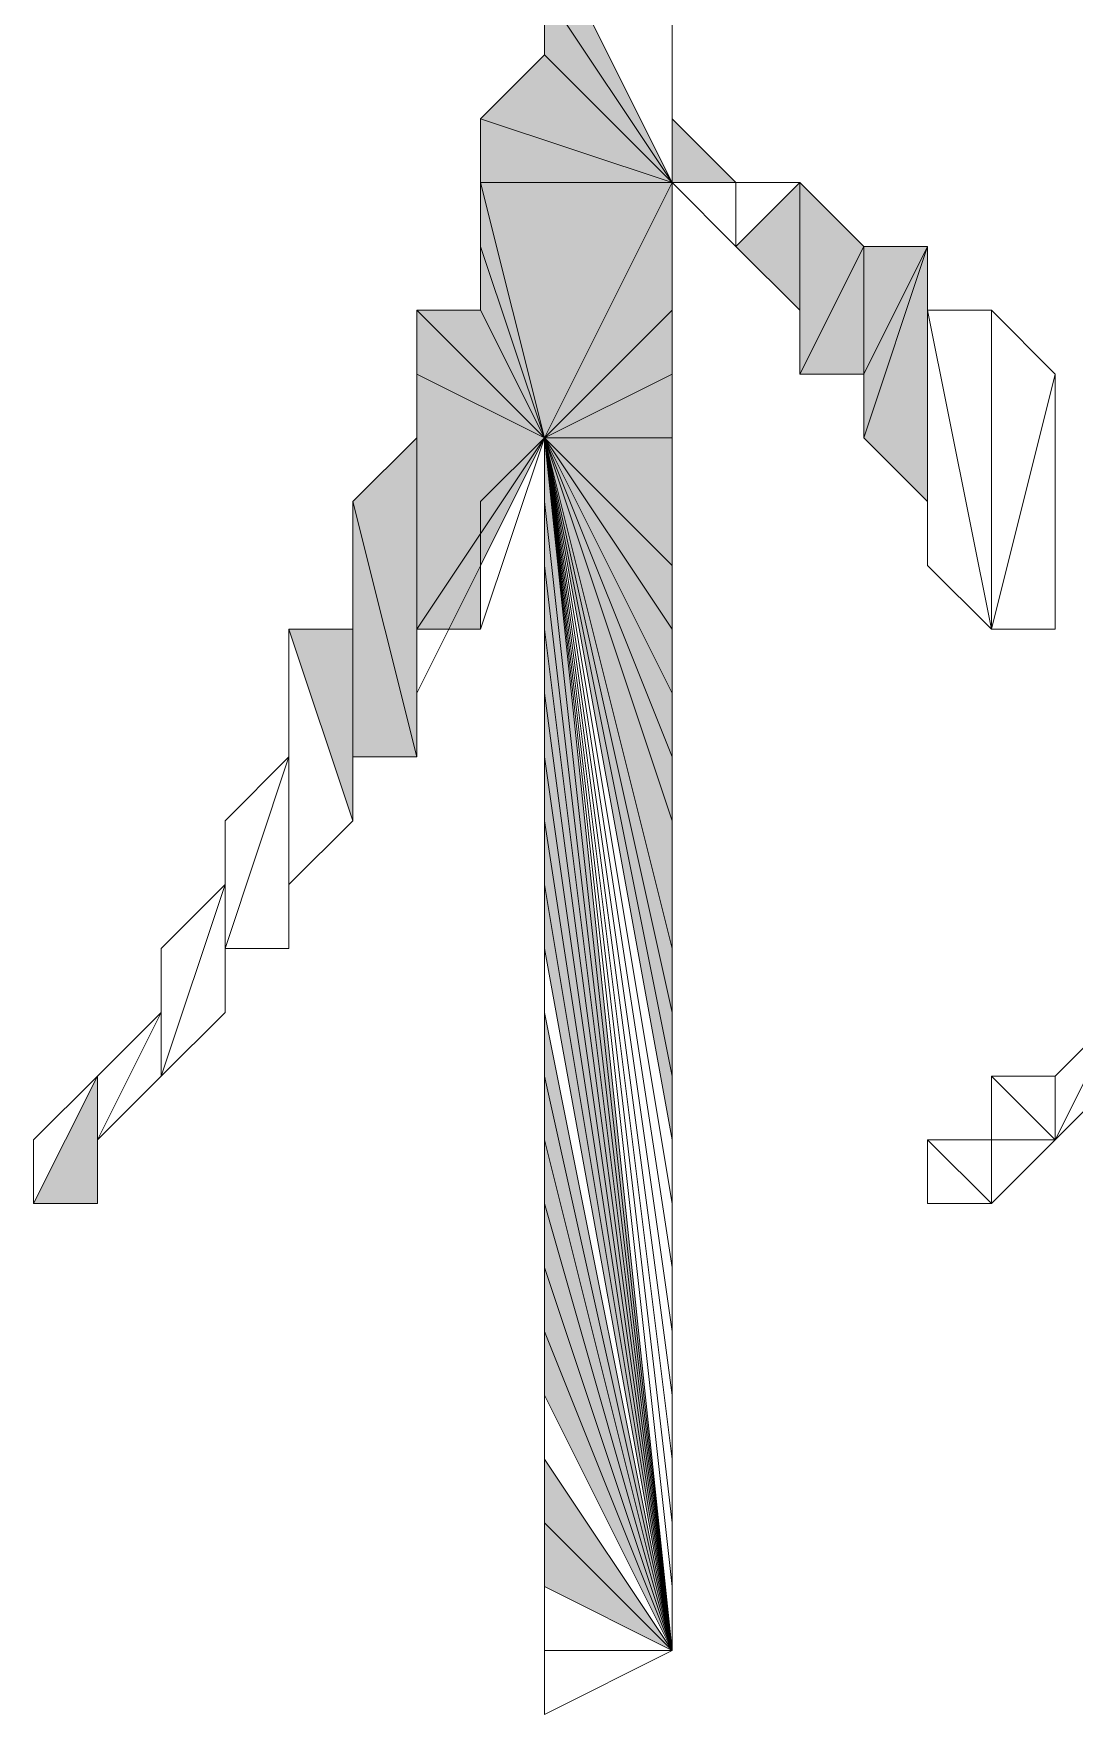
# Model space of a CAD drawing. Header units: inches. Extents: x -244 to 17, y 0 to 370.
# Drawn here: x 2.36 to 3.395, y 11.377 to 13.049 of the extents above; entities that cross this region are included whole.
import ezdxf

# ---------------------------------------------------------------- set-up
doc = ezdxf.new("R2010")
doc.units = ezdxf.units.IN
doc.header["$MEASUREMENT"] = 0
doc.layers.add('图层 1', color=7, linetype='Continuous')

# ---------------------------------------------------------------- blocks, each defined once
blk = doc.blocks.new('block 2')
at = {"layer": '图层 1', "true_color": 0xffffff}
h = blk.add_hatch(color=7, dxfattribs=at)
h.dxf.hatch_style = 2
h.paths.add_polyline_path([(32.0041, 18.288), (32.0041, 18.2246), (32.131, 18.2246)])
h = blk.add_hatch(color=7, dxfattribs=at)
h.dxf.hatch_style = 2
h.paths.add_polyline_path([(32.4485, 17.9707), (32.7026, 17.9707), (32.4485, 17.9069)])
h.paths.add_polyline_path([(32.5755, 18.0341), (32.5755, 17.9707), (32.385, 17.9707)])
h = blk.add_hatch(color=7, dxfattribs=at)
h.dxf.hatch_style = 2
h.paths.add_polyline_path([(32.4485, 17.9069), (32.766, 17.9069), (32.7026, 17.9707)])
h.paths.add_polyline_path([(32.766, 17.7801), (32.5121, 17.9069), (32.8295, 17.9069)])
h.paths.add_polyline_path([(32.5755, 17.9069), (32.766, 17.7801), (32.5121, 17.9069)])
h = blk.add_hatch(color=7, dxfattribs=at)
h.dxf.hatch_style = 2
h.paths.add_polyline_path([(32.766, 17.7801), (32.5755, 17.8435), (32.5755, 17.9069)])
h.paths.add_polyline_path([(32.639, 17.8435), (32.766, 17.7801), (32.5755, 17.8435)])
h = blk.add_hatch(color=7, dxfattribs=at)
h.dxf.hatch_style = 2
h.paths.add_polyline_path([(32.766, 17.7801), (32.8931, 17.8435), (32.8931, 17.9069)])
h.paths.add_polyline_path([(32.9565, 17.8435), (32.766, 17.7801), (32.8931, 17.8435)])
h = blk.add_hatch(color=7, dxfattribs=at)
h.dxf.hatch_style = 2
h.paths.add_polyline_path([(32.8295, 17.9069), (32.8931, 17.9069), (32.766, 17.7801)])
h = blk.add_hatch(color=7, dxfattribs=at)
h.dxf.hatch_style = 2
h.paths.add_polyline_path([(33.0201, 17.8435), (32.766, 17.7801), (33.0201, 17.653)])
h.paths.add_polyline_path([(32.9565, 17.8435), (33.0201, 17.8435), (32.766, 17.7801)])
h = blk.add_hatch(color=7, dxfattribs=at)
h.dxf.hatch_style = 2
h.paths.add_polyline_path([(33.0201, 17.653), (33.0834, 17.8435), (33.0201, 17.8435)])
h.paths.add_polyline_path([(33.147, 17.7801), (33.0201, 17.653), (33.0834, 17.8435)])
h = blk.add_hatch(color=7, dxfattribs=at)
h.dxf.hatch_style = 2
h.paths.add_polyline_path([(31.5595, 17.653), (32.7026, 17.7801), (32.639, 17.7801)])
h.paths.add_polyline_path([(32.766, 17.7801), (31.5595, 17.653), (32.7026, 17.7801)])
h = blk.add_hatch(color=7, dxfattribs=at)
h.dxf.hatch_style = 2
h.paths.add_polyline_path([(31.5595, 17.653), (32.5755, 17.7801), (32.5121, 17.7801)])
h.paths.add_polyline_path([(32.639, 17.7801), (31.5595, 17.653), (32.5755, 17.7801)])
h = blk.add_hatch(color=7, dxfattribs=at)
h.dxf.hatch_style = 2
h.paths.add_polyline_path([(31.5595, 17.653), (32.4485, 17.7801), (32.385, 17.7801)])
h.paths.add_polyline_path([(32.5121, 17.7801), (31.5595, 17.653), (32.4485, 17.7801)])
h = blk.add_hatch(color=7, dxfattribs=at)
h.dxf.hatch_style = 2
h.paths.add_polyline_path([(31.5595, 17.653), (32.3216, 17.7801), (32.258, 17.7801)])
h.paths.add_polyline_path([(32.385, 17.7801), (31.5595, 17.653), (32.3216, 17.7801)])
h = blk.add_hatch(color=7, dxfattribs=at)
h.dxf.hatch_style = 2
h.paths.add_polyline_path([(31.5595, 17.653), (32.131, 17.7801), (32.0675, 17.7801)])
h.paths.add_polyline_path([(32.1944, 17.7801), (31.5595, 17.653), (32.131, 17.7801)])
h = blk.add_hatch(color=7, dxfattribs=at)
h.dxf.hatch_style = 2
h.paths.add_polyline_path([(31.5595, 17.653), (32.0041, 17.7801), (31.9405, 17.7801)])
h.paths.add_polyline_path([(32.0675, 17.7801), (31.5595, 17.653), (32.0041, 17.7801)])
h = blk.add_hatch(color=7, dxfattribs=at)
h.dxf.hatch_style = 2
h.paths.add_polyline_path([(31.5595, 17.653), (31.877, 17.7801), (31.8136, 17.7801)])
h.paths.add_polyline_path([(31.9405, 17.7801), (31.5595, 17.653), (31.877, 17.7801)])
h = blk.add_hatch(color=7, dxfattribs=at)
h.dxf.hatch_style = 2
h.paths.add_polyline_path([(31.5595, 17.653), (31.6865, 17.7801), (31.6231, 17.7801)])
h.paths.add_polyline_path([(31.75, 17.7801), (31.5595, 17.653), (31.6865, 17.7801)])
h = blk.add_hatch(color=7, dxfattribs=at)
h.dxf.hatch_style = 2
h.paths.add_polyline_path([(32.766, 17.7801), (32.131, 17.653), (32.0675, 17.653)])
h.paths.add_polyline_path([(32.1944, 17.653), (32.766, 17.7801), (32.131, 17.653)])
h.paths.add_polyline_path([(32.258, 17.653), (32.1944, 17.653), (32.766, 17.7801)])
h = blk.add_hatch(color=7, dxfattribs=at)
h.dxf.hatch_style = 2
h.paths.add_polyline_path([(32.766, 17.7801), (32.385, 17.653), (32.258, 17.653)])
h.paths.add_polyline_path([(32.4485, 17.653), (32.766, 17.7801), (32.385, 17.653)])
h.paths.add_polyline_path([(32.5121, 17.653), (32.4485, 17.653), (32.766, 17.7801)])
h = blk.add_hatch(color=7, dxfattribs=at)
h.dxf.hatch_style = 2
h.paths.add_polyline_path([(32.766, 17.7801), (32.5755, 17.653), (32.5121, 17.653)])
h.paths.add_polyline_path([(32.639, 17.653), (32.766, 17.7801), (32.5755, 17.653)])
h.paths.add_polyline_path([(32.766, 17.653), (32.639, 17.653), (32.766, 17.7801)])
h = blk.add_hatch(color=7, dxfattribs=at)
h.dxf.hatch_style = 2
h.paths.add_polyline_path([(32.766, 17.7801), (32.8295, 17.653), (32.766, 17.653)])
h.paths.add_polyline_path([(32.8931, 17.653), (32.766, 17.7801), (32.8295, 17.653)])
h.paths.add_polyline_path([(33.0201, 17.653), (32.8931, 17.653), (32.766, 17.7801)])
h = blk.add_hatch(color=7, dxfattribs=at)
h.dxf.hatch_style = 2
h.paths.add_polyline_path([(33.0201, 17.653), (33.2106, 17.7801), (33.147, 17.7801)])
h.paths.add_polyline_path([(33.274, 17.7801), (33.0201, 17.653), (33.2106, 17.7801)])
h = blk.add_hatch(color=7, dxfattribs=at)
h.dxf.hatch_style = 2
h.paths.add_polyline_path([(33.0834, 17.653), (33.0201, 17.653), (33.0201, 17.5896)])
h = blk.add_hatch(color=7, dxfattribs=at)
h.dxf.hatch_style = 2
h.paths.add_polyline_path([(32.9565, 17.4625), (32.8295, 17.4625), (32.9565, 17.3991)])
h.paths.add_polyline_path([(32.8295, 17.5259), (32.9565, 17.4625), (32.8295, 17.4625)])
h.paths.add_polyline_path([(33.0201, 17.5259), (32.8295, 17.5259), (32.9565, 17.4625)])
h.paths.add_polyline_path([(32.9565, 17.5896), (32.8931, 17.5259), (33.0201, 17.5259)])
h = blk.add_hatch(color=7, dxfattribs=at)
h.dxf.hatch_style = 2
h.paths.add_polyline_path([(32.9565, 17.3991), (32.766, 17.4625), (32.8295, 17.4625)])
h.paths.add_polyline_path([(32.7026, 17.3991), (32.9565, 17.3991), (32.766, 17.4625)])
at = {"layer": '图层 1', "lineweight": 0}
for points in [[(32.0041, 18.288), (32.0041, 18.2246), (32.131, 18.2246), (32.0041, 18.288)], [(32.0675, 18.288), (32.0041, 18.288), (32.131, 18.2246), (32.0675, 18.288)], [(32.0041, 18.2246), (32.131, 18.2246), (32.0675, 18.2246), (32.0041, 18.2246)], [(32.0675, 18.2246), (32.1944, 18.1612), (32.131, 18.1612), (32.0675, 18.2246)], [(32.131, 18.2246), (32.0675, 18.2246), (32.1944, 18.1612), (32.131, 18.2246)], [(32.131, 18.1612), (32.3216, 18.0974), (32.1944, 18.0974), (32.131, 18.1612)], [(32.258, 18.1612), (32.131, 18.1612), (32.3216, 18.0974), (32.258, 18.1612)], [(32.1944, 18.1612), (32.258, 18.1612), (32.131, 18.1612), (32.1944, 18.1612)], [(32.1944, 18.0974), (32.385, 18.0974), (32.258, 18.0974), (32.1944, 18.0974)], [(32.3216, 18.0974), (32.1944, 18.0974), (32.385, 18.0974), (32.3216, 18.0974)], [(32.258, 18.0974), (32.4485, 18.0341), (32.258, 18.0341), (32.258, 18.0974)], [(32.385, 18.0974), (32.258, 18.0974), (32.4485, 18.0341), (32.385, 18.0974)], [(32.258, 18.0341), (32.5121, 18.0341), (32.3216, 18.0341), (32.258, 18.0341)], [(32.4485, 18.0341), (32.258, 18.0341), (32.5121, 18.0341), (32.4485, 18.0341)], [(32.3216, 18.0341), (32.5755, 18.0341), (32.385, 17.9707), (32.3216, 18.0341)], [(32.5121, 18.0341), (32.3216, 18.0341), (32.5755, 18.0341), (32.5121, 18.0341)], [(32.5755, 18.0341), (32.5755, 17.9707), (32.385, 17.9707), (32.5755, 18.0341)], [(32.385, 17.9707), (32.639, 17.9707), (32.4485, 17.9707), (32.385, 17.9707)], [(32.5755, 17.9707), (32.385, 17.9707), (32.639, 17.9707), (32.5755, 17.9707)], [(32.4485, 17.9069), (32.766, 17.9069), (32.7026, 17.9707), (32.4485, 17.9069)], [(32.4485, 17.9707), (32.7026, 17.9707), (32.4485, 17.9069), (32.4485, 17.9707)], [(32.639, 17.9707), (32.4485, 17.9707), (32.7026, 17.9707), (32.639, 17.9707)], [(32.8295, 17.9069), (32.4485, 17.9069), (32.766, 17.9069), (32.8295, 17.9069)], [(32.5121, 17.9069), (32.8295, 17.9069), (32.4485, 17.9069), (32.5121, 17.9069)], [(32.766, 17.7801), (32.5121, 17.9069), (32.8295, 17.9069), (32.766, 17.7801)], [(32.5755, 17.9069), (32.766, 17.7801), (32.5121, 17.9069), (32.5755, 17.9069)], [(32.766, 17.7801), (32.5755, 17.8435), (32.5755, 17.9069), (32.766, 17.7801)], [(32.766, 17.7801), (32.8931, 17.8435), (32.8931, 17.9069), (32.766, 17.7801)], [(32.8295, 17.9069), (32.8931, 17.9069), (32.766, 17.7801), (32.8295, 17.9069)], [(32.639, 17.8435), (32.766, 17.7801), (32.5755, 17.8435), (32.639, 17.8435)], [(32.766, 17.7801), (32.7026, 17.8435), (32.639, 17.8435), (32.766, 17.7801)], [(33.0201, 17.8435), (32.766, 17.7801), (33.0201, 17.653), (33.0201, 17.8435)], [(32.9565, 17.8435), (33.0201, 17.8435), (32.766, 17.7801), (32.9565, 17.8435)], [(32.9565, 17.8435), (32.766, 17.7801), (32.8931, 17.8435), (32.9565, 17.8435)], [(33.0201, 17.653), (33.0834, 17.8435), (33.0201, 17.8435), (33.0201, 17.653)], [(33.147, 17.7801), (33.0201, 17.653), (33.0834, 17.8435), (33.147, 17.7801)], [(31.5595, 17.7801), (31.5595, 17.653), (31.4959, 17.7801), (31.5595, 17.7801)], [(31.6231, 17.653), (31.5595, 17.653), (32.766, 17.7801), (31.6231, 17.653)], [(31.5595, 17.653), (32.7026, 17.7801), (32.639, 17.7801), (31.5595, 17.653)], [(32.766, 17.7801), (31.5595, 17.653), (32.7026, 17.7801), (32.766, 17.7801)], [(31.5595, 17.653), (32.5755, 17.7801), (32.5121, 17.7801), (31.5595, 17.653)], [(32.639, 17.7801), (31.5595, 17.653), (32.5755, 17.7801), (32.639, 17.7801)], [(31.5595, 17.653), (32.4485, 17.7801), (32.385, 17.7801), (31.5595, 17.653)], [(32.5121, 17.7801), (31.5595, 17.653), (32.4485, 17.7801), (32.5121, 17.7801)], [(31.5595, 17.653), (32.3216, 17.7801), (32.258, 17.7801), (31.5595, 17.653)], [(32.385, 17.7801), (31.5595, 17.653), (32.3216, 17.7801), (32.385, 17.7801)], [(32.1944, 17.7801), (32.258, 17.7801), (31.5595, 17.653), (32.1944, 17.7801)], [(31.5595, 17.653), (32.131, 17.7801), (32.0675, 17.7801), (31.5595, 17.653)], [(32.1944, 17.7801), (31.5595, 17.653), (32.131, 17.7801), (32.1944, 17.7801)], [(31.5595, 17.653), (32.0041, 17.7801), (31.9405, 17.7801), (31.5595, 17.653)], [(32.0675, 17.7801), (31.5595, 17.653), (32.0041, 17.7801), (32.0675, 17.7801)], [(31.5595, 17.653), (31.877, 17.7801), (31.8136, 17.7801), (31.5595, 17.653)], [(31.9405, 17.7801), (31.5595, 17.653), (31.877, 17.7801), (31.9405, 17.7801)], [(31.75, 17.7801), (31.8136, 17.7801), (31.5595, 17.653), (31.75, 17.7801)], [(31.5595, 17.653), (31.6865, 17.7801), (31.6231, 17.7801), (31.5595, 17.653)], [(31.75, 17.7801), (31.5595, 17.653), (31.6865, 17.7801), (31.75, 17.7801)], [(31.5595, 17.7801), (31.6231, 17.7801), (31.5595, 17.653), (31.5595, 17.7801)], [(31.6865, 17.653), (31.6231, 17.653), (32.766, 17.7801), (31.6865, 17.653)], [(31.75, 17.653), (32.766, 17.7801), (31.6865, 17.653), (31.75, 17.653)], [(31.8136, 17.653), (31.75, 17.653), (32.766, 17.7801), (31.8136, 17.653)], [(31.877, 17.653), (32.766, 17.7801), (31.8136, 17.653), (31.877, 17.653)], [(31.9405, 17.653), (31.877, 17.653), (32.766, 17.7801), (31.9405, 17.653)], [(32.766, 17.7801), (32.0041, 17.653), (31.9405, 17.653), (32.766, 17.7801)], [(32.0675, 17.653), (32.766, 17.7801), (32.0041, 17.653), (32.0675, 17.653)], [(32.766, 17.7801), (32.131, 17.653), (32.0675, 17.653), (32.766, 17.7801)], [(32.1944, 17.653), (32.766, 17.7801), (32.131, 17.653), (32.1944, 17.653)], [(32.258, 17.653), (32.1944, 17.653), (32.766, 17.7801), (32.258, 17.653)], [(32.766, 17.7801), (32.385, 17.653), (32.258, 17.653), (32.766, 17.7801)], [(32.4485, 17.653), (32.766, 17.7801), (32.385, 17.653), (32.4485, 17.653)], [(32.5121, 17.653), (32.4485, 17.653), (32.766, 17.7801), (32.5121, 17.653)], [(32.766, 17.7801), (32.5755, 17.653), (32.5121, 17.653), (32.766, 17.7801)], [(32.639, 17.653), (32.766, 17.7801), (32.5755, 17.653), (32.639, 17.653)], [(32.766, 17.653), (32.639, 17.653), (32.766, 17.7801), (32.766, 17.653)], [(32.766, 17.7801), (32.8295, 17.653), (32.766, 17.653), (32.766, 17.7801)], [(32.8931, 17.653), (32.766, 17.7801), (32.8295, 17.653), (32.8931, 17.653)], [(33.0201, 17.653), (32.8931, 17.653), (32.766, 17.7801), (33.0201, 17.653)], [(33.274, 17.7801), (33.0201, 17.653), (33.274, 17.653), (33.274, 17.7801)], [(33.0201, 17.653), (33.2106, 17.7801), (33.147, 17.7801), (33.0201, 17.653)], [(33.274, 17.7801), (33.0201, 17.653), (33.2106, 17.7801), (33.274, 17.7801)], [(33.0201, 17.653), (32.9565, 17.5896), (33.0201, 17.5896), (33.0201, 17.653)], [(33.0834, 17.653), (33.0201, 17.653), (33.0201, 17.5896), (33.0834, 17.653)], [(33.274, 17.653), (33.0834, 17.653), (33.0201, 17.653), (33.274, 17.653)], [(32.9565, 17.5896), (32.8931, 17.5259), (33.0201, 17.5259), (32.9565, 17.5896)], [(33.0201, 17.5896), (32.9565, 17.5896), (33.0201, 17.5259), (33.0201, 17.5896)], [(32.8295, 17.5259), (32.9565, 17.4625), (32.8295, 17.4625), (32.8295, 17.5259)], [(33.0201, 17.5259), (32.8295, 17.5259), (32.9565, 17.4625), (33.0201, 17.5259)], [(32.8931, 17.5259), (33.0201, 17.5259), (32.8295, 17.5259), (32.8931, 17.5259)], [(32.7026, 17.3991), (32.9565, 17.3991), (32.766, 17.4625), (32.7026, 17.3991)], [(32.9565, 17.3991), (32.766, 17.4625), (32.8295, 17.4625), (32.9565, 17.3991)], [(32.9565, 17.4625), (32.8295, 17.4625), (32.9565, 17.3991), (32.9565, 17.4625)], [(32.0675, 17.3991), (32.0041, 17.3354), (32.0675, 17.3354), (32.0675, 17.3991)], [(32.0041, 17.3991), (32.0675, 17.3991), (32.0041, 17.3354), (32.0041, 17.3991)], [(32.8931, 17.3991), (32.5755, 17.3354), (32.8931, 17.3354), (32.8931, 17.3991)], [(32.639, 17.3991), (32.8931, 17.3991), (32.5755, 17.3354), (32.639, 17.3991)], [(32.639, 17.3991), (32.8931, 17.3991), (32.7026, 17.3991), (32.639, 17.3991)], [(32.8931, 17.3991), (32.7026, 17.3991), (32.9565, 17.3991), (32.8931, 17.3991)], [(32.0041, 17.3354), (32.0675, 17.3354), (32.0675, 17.272), (32.0041, 17.3354)], [(32.131, 17.3354), (32.0675, 17.272), (32.131, 17.272), (32.131, 17.3354)], [(32.0675, 17.3354), (32.131, 17.3354), (32.0675, 17.272), (32.0675, 17.3354)], [(32.5755, 17.3354), (32.8295, 17.272), (32.5755, 17.272), (32.5755, 17.3354)], [(32.8931, 17.3354), (32.5755, 17.3354), (32.8295, 17.272), (32.8931, 17.3354)], [(32.0675, 17.272), (32.1944, 17.2086), (32.131, 17.2086), (32.0675, 17.272)], [(32.131, 17.272), (32.0675, 17.272), (32.1944, 17.2086), (32.131, 17.272)], [(32.5755, 17.272), (32.8295, 17.272), (32.639, 17.272), (32.5755, 17.272)], [(32.766, 17.272), (32.639, 17.272), (32.7026, 17.272), (32.766, 17.272)], [(32.8295, 17.272), (32.639, 17.272), (32.766, 17.272), (32.8295, 17.272)]]:
    blk.add_lwpolyline(points, dxfattribs=at)
at = {"layer": '图层 1', "color": 7, "lineweight": 20, "true_color": 0xffffff}
for points in [[(32.0041, 18.288), (32.0041, 18.2246), (32.131, 18.2246), (32.0041, 18.288)], [(32.0675, 18.288), (32.0041, 18.288), (32.131, 18.2246), (32.0675, 18.288)], [(32.0041, 18.2246), (32.131, 18.2246), (32.0675, 18.2246), (32.0041, 18.2246)], [(32.0675, 18.2246), (32.1944, 18.1612), (32.131, 18.1612), (32.0675, 18.2246)], [(32.131, 18.2246), (32.0675, 18.2246), (32.1944, 18.1612), (32.131, 18.2246)], [(32.131, 18.1612), (32.3216, 18.0974), (32.1944, 18.0974), (32.131, 18.1612)], [(32.258, 18.1612), (32.131, 18.1612), (32.3216, 18.0974), (32.258, 18.1612)], [(32.1944, 18.1612), (32.258, 18.1612), (32.131, 18.1612), (32.1944, 18.1612)], [(32.1944, 18.0974), (32.385, 18.0974), (32.258, 18.0974), (32.1944, 18.0974)], [(32.3216, 18.0974), (32.1944, 18.0974), (32.385, 18.0974), (32.3216, 18.0974)], [(32.258, 18.0974), (32.4485, 18.0341), (32.258, 18.0341), (32.258, 18.0974)], [(32.385, 18.0974), (32.258, 18.0974), (32.4485, 18.0341), (32.385, 18.0974)], [(32.258, 18.0341), (32.5121, 18.0341), (32.3216, 18.0341), (32.258, 18.0341)], [(32.4485, 18.0341), (32.258, 18.0341), (32.5121, 18.0341), (32.4485, 18.0341)], [(32.3216, 18.0341), (32.5755, 18.0341), (32.385, 17.9707), (32.3216, 18.0341)], [(32.5121, 18.0341), (32.3216, 18.0341), (32.5755, 18.0341), (32.5121, 18.0341)], [(32.5755, 18.0341), (32.5755, 17.9707), (32.385, 17.9707), (32.5755, 18.0341)], [(32.385, 17.9707), (32.639, 17.9707), (32.4485, 17.9707), (32.385, 17.9707)], [(32.5755, 17.9707), (32.385, 17.9707), (32.639, 17.9707), (32.5755, 17.9707)], [(32.4485, 17.9069), (32.766, 17.9069), (32.7026, 17.9707), (32.4485, 17.9069)], [(32.4485, 17.9707), (32.7026, 17.9707), (32.4485, 17.9069), (32.4485, 17.9707)], [(32.639, 17.9707), (32.4485, 17.9707), (32.7026, 17.9707), (32.639, 17.9707)], [(32.8295, 17.9069), (32.4485, 17.9069), (32.766, 17.9069), (32.8295, 17.9069)], [(32.5121, 17.9069), (32.8295, 17.9069), (32.4485, 17.9069), (32.5121, 17.9069)], [(32.766, 17.7801), (32.5121, 17.9069), (32.8295, 17.9069), (32.766, 17.7801)], [(32.5755, 17.9069), (32.766, 17.7801), (32.5121, 17.9069), (32.5755, 17.9069)], [(32.766, 17.7801), (32.5755, 17.8435), (32.5755, 17.9069), (32.766, 17.7801)], [(32.766, 17.7801), (32.8931, 17.8435), (32.8931, 17.9069), (32.766, 17.7801)], [(32.8295, 17.9069), (32.8931, 17.9069), (32.766, 17.7801), (32.8295, 17.9069)], [(32.639, 17.8435), (32.766, 17.7801), (32.5755, 17.8435), (32.639, 17.8435)], [(32.766, 17.7801), (32.7026, 17.8435), (32.639, 17.8435), (32.766, 17.7801)], [(33.0201, 17.8435), (32.766, 17.7801), (33.0201, 17.653), (33.0201, 17.8435)], [(32.9565, 17.8435), (33.0201, 17.8435), (32.766, 17.7801), (32.9565, 17.8435)], [(32.9565, 17.8435), (32.766, 17.7801), (32.8931, 17.8435), (32.9565, 17.8435)], [(33.0201, 17.653), (33.0834, 17.8435), (33.0201, 17.8435), (33.0201, 17.653)], [(33.147, 17.7801), (33.0201, 17.653), (33.0834, 17.8435), (33.147, 17.7801)], [(31.5595, 17.7801), (31.5595, 17.653), (31.4959, 17.7801), (31.5595, 17.7801)], [(31.6231, 17.653), (31.5595, 17.653), (32.766, 17.7801), (31.6231, 17.653)], [(31.5595, 17.653), (32.7026, 17.7801), (32.639, 17.7801), (31.5595, 17.653)], [(32.766, 17.7801), (31.5595, 17.653), (32.7026, 17.7801), (32.766, 17.7801)], [(31.5595, 17.653), (32.5755, 17.7801), (32.5121, 17.7801), (31.5595, 17.653)], [(32.639, 17.7801), (31.5595, 17.653), (32.5755, 17.7801), (32.639, 17.7801)], [(31.5595, 17.653), (32.4485, 17.7801), (32.385, 17.7801), (31.5595, 17.653)], [(32.5121, 17.7801), (31.5595, 17.653), (32.4485, 17.7801), (32.5121, 17.7801)], [(31.5595, 17.653), (32.3216, 17.7801), (32.258, 17.7801), (31.5595, 17.653)], [(32.385, 17.7801), (31.5595, 17.653), (32.3216, 17.7801), (32.385, 17.7801)], [(32.1944, 17.7801), (32.258, 17.7801), (31.5595, 17.653), (32.1944, 17.7801)], [(31.5595, 17.653), (32.131, 17.7801), (32.0675, 17.7801), (31.5595, 17.653)], [(32.1944, 17.7801), (31.5595, 17.653), (32.131, 17.7801), (32.1944, 17.7801)], [(31.5595, 17.653), (32.0041, 17.7801), (31.9405, 17.7801), (31.5595, 17.653)], [(32.0675, 17.7801), (31.5595, 17.653), (32.0041, 17.7801), (32.0675, 17.7801)], [(31.5595, 17.653), (31.877, 17.7801), (31.8136, 17.7801), (31.5595, 17.653)], [(31.9405, 17.7801), (31.5595, 17.653), (31.877, 17.7801), (31.9405, 17.7801)], [(31.75, 17.7801), (31.8136, 17.7801), (31.5595, 17.653), (31.75, 17.7801)], [(31.5595, 17.653), (31.6865, 17.7801), (31.6231, 17.7801), (31.5595, 17.653)], [(31.75, 17.7801), (31.5595, 17.653), (31.6865, 17.7801), (31.75, 17.7801)], [(31.5595, 17.7801), (31.6231, 17.7801), (31.5595, 17.653), (31.5595, 17.7801)], [(31.6865, 17.653), (31.6231, 17.653), (32.766, 17.7801), (31.6865, 17.653)], [(31.75, 17.653), (32.766, 17.7801), (31.6865, 17.653), (31.75, 17.653)], [(31.8136, 17.653), (31.75, 17.653), (32.766, 17.7801), (31.8136, 17.653)], [(31.877, 17.653), (32.766, 17.7801), (31.8136, 17.653), (31.877, 17.653)], [(31.9405, 17.653), (31.877, 17.653), (32.766, 17.7801), (31.9405, 17.653)], [(32.766, 17.7801), (32.0041, 17.653), (31.9405, 17.653), (32.766, 17.7801)], [(32.0675, 17.653), (32.766, 17.7801), (32.0041, 17.653), (32.0675, 17.653)], [(32.766, 17.7801), (32.131, 17.653), (32.0675, 17.653), (32.766, 17.7801)], [(32.1944, 17.653), (32.766, 17.7801), (32.131, 17.653), (32.1944, 17.653)], [(32.258, 17.653), (32.1944, 17.653), (32.766, 17.7801), (32.258, 17.653)], [(32.766, 17.7801), (32.385, 17.653), (32.258, 17.653), (32.766, 17.7801)], [(32.4485, 17.653), (32.766, 17.7801), (32.385, 17.653), (32.4485, 17.653)], [(32.5121, 17.653), (32.4485, 17.653), (32.766, 17.7801), (32.5121, 17.653)], [(32.766, 17.7801), (32.5755, 17.653), (32.5121, 17.653), (32.766, 17.7801)], [(32.639, 17.653), (32.766, 17.7801), (32.5755, 17.653), (32.639, 17.653)], [(32.766, 17.653), (32.639, 17.653), (32.766, 17.7801), (32.766, 17.653)], [(32.766, 17.7801), (32.8295, 17.653), (32.766, 17.653), (32.766, 17.7801)], [(32.8931, 17.653), (32.766, 17.7801), (32.8295, 17.653), (32.8931, 17.653)], [(33.0201, 17.653), (32.8931, 17.653), (32.766, 17.7801), (33.0201, 17.653)], [(33.274, 17.7801), (33.0201, 17.653), (33.274, 17.653), (33.274, 17.7801)], [(33.0201, 17.653), (33.2106, 17.7801), (33.147, 17.7801), (33.0201, 17.653)], [(33.274, 17.7801), (33.0201, 17.653), (33.2106, 17.7801), (33.274, 17.7801)], [(33.0201, 17.653), (32.9565, 17.5896), (33.0201, 17.5896), (33.0201, 17.653)], [(33.0834, 17.653), (33.0201, 17.653), (33.0201, 17.5896), (33.0834, 17.653)], [(33.274, 17.653), (33.0834, 17.653), (33.0201, 17.653), (33.274, 17.653)], [(32.9565, 17.5896), (32.8931, 17.5259), (33.0201, 17.5259), (32.9565, 17.5896)], [(33.0201, 17.5896), (32.9565, 17.5896), (33.0201, 17.5259), (33.0201, 17.5896)], [(32.8295, 17.5259), (32.9565, 17.4625), (32.8295, 17.4625), (32.8295, 17.5259)], [(33.0201, 17.5259), (32.8295, 17.5259), (32.9565, 17.4625), (33.0201, 17.5259)], [(32.8931, 17.5259), (33.0201, 17.5259), (32.8295, 17.5259), (32.8931, 17.5259)], [(32.7026, 17.3991), (32.9565, 17.3991), (32.766, 17.4625), (32.7026, 17.3991)], [(32.9565, 17.3991), (32.766, 17.4625), (32.8295, 17.4625), (32.9565, 17.3991)], [(32.9565, 17.4625), (32.8295, 17.4625), (32.9565, 17.3991), (32.9565, 17.4625)], [(32.0675, 17.3991), (32.0041, 17.3354), (32.0675, 17.3354), (32.0675, 17.3991)], [(32.0041, 17.3991), (32.0675, 17.3991), (32.0041, 17.3354), (32.0041, 17.3991)], [(32.8931, 17.3991), (32.5755, 17.3354), (32.8931, 17.3354), (32.8931, 17.3991)], [(32.639, 17.3991), (32.8931, 17.3991), (32.5755, 17.3354), (32.639, 17.3991)], [(32.639, 17.3991), (32.8931, 17.3991), (32.7026, 17.3991), (32.639, 17.3991)], [(32.8931, 17.3991), (32.7026, 17.3991), (32.9565, 17.3991), (32.8931, 17.3991)], [(32.0041, 17.3354), (32.0675, 17.3354), (32.0675, 17.272), (32.0041, 17.3354)], [(32.131, 17.3354), (32.0675, 17.272), (32.131, 17.272), (32.131, 17.3354)], [(32.0675, 17.3354), (32.131, 17.3354), (32.0675, 17.272), (32.0675, 17.3354)], [(32.5755, 17.3354), (32.8295, 17.272), (32.5755, 17.272), (32.5755, 17.3354)], [(32.8931, 17.3354), (32.5755, 17.3354), (32.8295, 17.272), (32.8931, 17.3354)], [(32.0675, 17.272), (32.1944, 17.2086), (32.131, 17.2086), (32.0675, 17.272)], [(32.131, 17.272), (32.0675, 17.272), (32.1944, 17.2086), (32.131, 17.272)], [(32.5755, 17.272), (32.8295, 17.272), (32.639, 17.272), (32.5755, 17.272)], [(32.766, 17.272), (32.639, 17.272), (32.7026, 17.272), (32.766, 17.272)], [(32.8295, 17.272), (32.639, 17.272), (32.766, 17.272), (32.8295, 17.272)]]:
    blk.add_lwpolyline(points, dxfattribs=at)
at = {"layer": '图层 1', "lineweight": 0}
for points, knots in [([(32.0041, 18.288), (32.0041, 18.288), (32.0675, 18.288), (32.0675, 18.288), (32.0675, 18.288), (32.0041, 18.288), (32.0041, 18.288)], [0, 0, 0, 0, 1, 1, 1, 2, 2, 2, 2]), ([(32.131, 18.2246), (32.131, 18.2246), (32.131, 18.2246), (32.131, 18.2246), (32.131, 18.2246), (32.0675, 18.2246), (32.0675, 18.2246), (32.0675, 18.2246), (32.131, 18.2246), (32.131, 18.2246)], [0, 0, 0, 0, 1, 1, 1, 2, 2, 2, 3, 3, 3, 3]), ([(32.258, 18.1612), (32.258, 18.1612), (32.258, 18.1612), (32.258, 18.1612), (32.258, 18.1612), (32.131, 18.1612), (32.131, 18.1612), (32.131, 18.1612), (32.258, 18.1612), (32.258, 18.1612)], [0, 0, 0, 0, 1, 1, 1, 2, 2, 2, 3, 3, 3, 3]), ([(32.258, 18.1612), (32.258, 18.1612), (32.131, 18.1612), (32.131, 18.1612), (32.131, 18.1612), (32.258, 18.1612), (32.258, 18.1612)], [0, 0, 0, 0, 1, 1, 1, 2, 2, 2, 2]), ([(32.385, 18.0974), (32.385, 18.0974), (32.385, 18.0974), (32.385, 18.0974), (32.385, 18.0974), (32.258, 18.0974), (32.258, 18.0974), (32.258, 18.0974), (32.385, 18.0974), (32.385, 18.0974)], [0, 0, 0, 0, 1, 1, 1, 2, 2, 2, 3, 3, 3, 3]), ([(32.766, 17.7801), (32.766, 17.7801), (32.766, 17.7801), (32.766, 17.7801), (32.766, 17.7801), (32.7026, 17.8435), (32.7026, 17.8435), (32.7026, 17.8435), (32.766, 17.7801), (32.766, 17.7801)], [0, 0, 0, 0, 1, 1, 1, 2, 2, 2, 3, 3, 3, 3]), ([(31.5595, 17.653), (31.5595, 17.653), (31.4959, 17.7801), (31.4959, 17.7801), (31.4959, 17.7801), (31.5595, 17.653), (31.5595, 17.653)], [0, 0, 0, 0, 1, 1, 1, 2, 2, 2, 2]), ([(32.766, 17.7801), (32.766, 17.7801), (31.5595, 17.653), (31.5595, 17.653), (31.5595, 17.653), (32.766, 17.7801), (32.766, 17.7801)], [0, 0, 0, 0, 1, 1, 1, 2, 2, 2, 2]), ([(31.5595, 17.653), (31.5595, 17.653), (32.766, 17.7801), (32.766, 17.7801), (32.766, 17.7801), (31.5595, 17.653), (31.5595, 17.653)], [0, 0, 0, 0, 1, 1, 1, 2, 2, 2, 2]), ([(32.258, 17.7801), (32.258, 17.7801), (31.5595, 17.653), (31.5595, 17.653), (31.5595, 17.653), (32.258, 17.7801), (32.258, 17.7801)], [0, 0, 0, 0, 1, 1, 1, 2, 2, 2, 2]), ([(31.8136, 17.7801), (31.8136, 17.7801), (31.5595, 17.653), (31.5595, 17.653), (31.5595, 17.653), (31.8136, 17.7801), (31.8136, 17.7801)], [0, 0, 0, 0, 1, 1, 1, 2, 2, 2, 2]), ([(31.6231, 17.7801), (31.6231, 17.7801), (31.5595, 17.653), (31.5595, 17.653), (31.5595, 17.653), (31.6231, 17.7801), (31.6231, 17.7801)], [0, 0, 0, 0, 1, 1, 1, 2, 2, 2, 2]), ([(32.766, 17.7801), (32.766, 17.7801), (31.6231, 17.653), (31.6231, 17.653), (31.6231, 17.653), (32.766, 17.7801), (32.766, 17.7801)], [0, 0, 0, 0, 1, 1, 1, 2, 2, 2, 2]), ([(31.6231, 17.653), (31.6231, 17.653), (32.766, 17.7801), (32.766, 17.7801), (32.766, 17.7801), (31.6231, 17.653), (31.6231, 17.653)], [0, 0, 0, 0, 1, 1, 1, 2, 2, 2, 2]), ([(32.766, 17.7801), (32.766, 17.7801), (31.6865, 17.653), (31.6865, 17.653), (31.6865, 17.653), (32.766, 17.7801), (32.766, 17.7801)], [0, 0, 0, 0, 1, 1, 1, 2, 2, 2, 2]), ([(32.766, 17.7801), (32.766, 17.7801), (31.8136, 17.653), (31.8136, 17.653), (31.8136, 17.653), (32.766, 17.7801), (32.766, 17.7801)], [0, 0, 0, 0, 1, 1, 1, 2, 2, 2, 2]), ([(32.0675, 17.653), (32.0675, 17.653), (32.0675, 17.653), (32.0675, 17.653), (32.0675, 17.653), (32.766, 17.7801), (32.766, 17.7801), (32.766, 17.7801), (32.0675, 17.653), (32.0675, 17.653)], [0, 0, 0, 0, 1, 1, 1, 2, 2, 2, 3, 3, 3, 3]), ([(33.274, 17.7801), (33.274, 17.7801), (33.274, 17.7801), (33.274, 17.7801), (33.274, 17.7801), (33.0201, 17.653), (33.0201, 17.653), (33.0201, 17.653), (33.274, 17.7801), (33.274, 17.7801)], [0, 0, 0, 0, 1, 1, 1, 2, 2, 2, 3, 3, 3, 3]), ([(33.0834, 17.653), (33.0834, 17.653), (33.0201, 17.653), (33.0201, 17.653), (33.0201, 17.653), (33.0834, 17.653), (33.0834, 17.653)], [0, 0, 0, 0, 1, 1, 1, 2, 2, 2, 2]), ([(32.9565, 17.5896), (32.9565, 17.5896), (33.0201, 17.5896), (33.0201, 17.5896), (33.0201, 17.5896), (32.9565, 17.5896), (32.9565, 17.5896)], [0, 0, 0, 0, 1, 1, 1, 2, 2, 2, 2]), ([(32.0041, 17.3991), (32.0041, 17.3991), (32.0041, 17.3991), (32.0041, 17.3991), (32.0041, 17.3991), (32.0675, 17.3991), (32.0675, 17.3991), (32.0675, 17.3991), (32.0041, 17.3991), (32.0041, 17.3991)], [0, 0, 0, 0, 1, 1, 1, 2, 2, 2, 3, 3, 3, 3]), ([(32.639, 17.3991), (32.639, 17.3991), (32.639, 17.3991), (32.639, 17.3991), (32.639, 17.3991), (32.8931, 17.3991), (32.8931, 17.3991), (32.8931, 17.3991), (32.639, 17.3991), (32.639, 17.3991)], [0, 0, 0, 0, 1, 1, 1, 2, 2, 2, 3, 3, 3, 3]), ([(32.5755, 17.3354), (32.5755, 17.3354), (32.8931, 17.3354), (32.8931, 17.3354), (32.8931, 17.3354), (32.5755, 17.3354), (32.5755, 17.3354)], [0, 0, 0, 0, 1, 1, 1, 2, 2, 2, 2]), ([(32.8931, 17.3354), (32.8931, 17.3354), (32.5755, 17.3354), (32.5755, 17.3354), (32.5755, 17.3354), (32.8931, 17.3354), (32.8931, 17.3354)], [0, 0, 0, 0, 1, 1, 1, 2, 2, 2, 2]), ([(32.5755, 17.3354), (32.5755, 17.3354), (32.8931, 17.3354), (32.8931, 17.3354), (32.8931, 17.3354), (32.5755, 17.3354), (32.5755, 17.3354)], [0, 0, 0, 0, 1, 1, 1, 2, 2, 2, 2]), ([(32.0675, 17.272), (32.0675, 17.272), (32.131, 17.272), (32.131, 17.272), (32.131, 17.272), (32.0675, 17.272), (32.0675, 17.272)], [0, 0, 0, 0, 1, 1, 1, 2, 2, 2, 2]), ([(32.8295, 17.272), (32.8295, 17.272), (32.5755, 17.272), (32.5755, 17.272), (32.5755, 17.272), (32.8295, 17.272), (32.8295, 17.272)], [0, 0, 0, 0, 1, 1, 1, 2, 2, 2, 2]), ([(32.639, 17.272), (32.639, 17.272), (32.766, 17.272), (32.766, 17.272), (32.766, 17.272), (32.639, 17.272), (32.639, 17.272)], [0, 0, 0, 0, 1, 1, 1, 2, 2, 2, 2])]:
    blk.add_open_spline(points, degree=3, knots=knots, dxfattribs=at)
at = {"layer": '图层 1', "color": 7, "lineweight": 20, "true_color": 0xffffff}
for points, knots in [([(32.0041, 18.288), (32.0041, 18.288), (32.0675, 18.288), (32.0675, 18.288), (32.0675, 18.288), (32.0041, 18.288), (32.0041, 18.288)], [0, 0, 0, 0, 1, 1, 1, 2, 2, 2, 2]), ([(32.131, 18.2246), (32.131, 18.2246), (32.131, 18.2246), (32.131, 18.2246), (32.131, 18.2246), (32.0675, 18.2246), (32.0675, 18.2246), (32.0675, 18.2246), (32.131, 18.2246), (32.131, 18.2246)], [0, 0, 0, 0, 1, 1, 1, 2, 2, 2, 3, 3, 3, 3]), ([(32.258, 18.1612), (32.258, 18.1612), (32.258, 18.1612), (32.258, 18.1612), (32.258, 18.1612), (32.131, 18.1612), (32.131, 18.1612), (32.131, 18.1612), (32.258, 18.1612), (32.258, 18.1612)], [0, 0, 0, 0, 1, 1, 1, 2, 2, 2, 3, 3, 3, 3]), ([(32.258, 18.1612), (32.258, 18.1612), (32.131, 18.1612), (32.131, 18.1612), (32.131, 18.1612), (32.258, 18.1612), (32.258, 18.1612)], [0, 0, 0, 0, 1, 1, 1, 2, 2, 2, 2]), ([(32.385, 18.0974), (32.385, 18.0974), (32.385, 18.0974), (32.385, 18.0974), (32.385, 18.0974), (32.258, 18.0974), (32.258, 18.0974), (32.258, 18.0974), (32.385, 18.0974), (32.385, 18.0974)], [0, 0, 0, 0, 1, 1, 1, 2, 2, 2, 3, 3, 3, 3]), ([(32.766, 17.7801), (32.766, 17.7801), (32.766, 17.7801), (32.766, 17.7801), (32.766, 17.7801), (32.7026, 17.8435), (32.7026, 17.8435), (32.7026, 17.8435), (32.766, 17.7801), (32.766, 17.7801)], [0, 0, 0, 0, 1, 1, 1, 2, 2, 2, 3, 3, 3, 3]), ([(31.5595, 17.653), (31.5595, 17.653), (31.4959, 17.7801), (31.4959, 17.7801), (31.4959, 17.7801), (31.5595, 17.653), (31.5595, 17.653)], [0, 0, 0, 0, 1, 1, 1, 2, 2, 2, 2]), ([(32.766, 17.7801), (32.766, 17.7801), (31.5595, 17.653), (31.5595, 17.653), (31.5595, 17.653), (32.766, 17.7801), (32.766, 17.7801)], [0, 0, 0, 0, 1, 1, 1, 2, 2, 2, 2]), ([(31.5595, 17.653), (31.5595, 17.653), (32.766, 17.7801), (32.766, 17.7801), (32.766, 17.7801), (31.5595, 17.653), (31.5595, 17.653)], [0, 0, 0, 0, 1, 1, 1, 2, 2, 2, 2]), ([(32.258, 17.7801), (32.258, 17.7801), (31.5595, 17.653), (31.5595, 17.653), (31.5595, 17.653), (32.258, 17.7801), (32.258, 17.7801)], [0, 0, 0, 0, 1, 1, 1, 2, 2, 2, 2]), ([(31.8136, 17.7801), (31.8136, 17.7801), (31.5595, 17.653), (31.5595, 17.653), (31.5595, 17.653), (31.8136, 17.7801), (31.8136, 17.7801)], [0, 0, 0, 0, 1, 1, 1, 2, 2, 2, 2]), ([(31.6231, 17.7801), (31.6231, 17.7801), (31.5595, 17.653), (31.5595, 17.653), (31.5595, 17.653), (31.6231, 17.7801), (31.6231, 17.7801)], [0, 0, 0, 0, 1, 1, 1, 2, 2, 2, 2]), ([(32.766, 17.7801), (32.766, 17.7801), (31.6231, 17.653), (31.6231, 17.653), (31.6231, 17.653), (32.766, 17.7801), (32.766, 17.7801)], [0, 0, 0, 0, 1, 1, 1, 2, 2, 2, 2]), ([(31.6231, 17.653), (31.6231, 17.653), (32.766, 17.7801), (32.766, 17.7801), (32.766, 17.7801), (31.6231, 17.653), (31.6231, 17.653)], [0, 0, 0, 0, 1, 1, 1, 2, 2, 2, 2]), ([(32.766, 17.7801), (32.766, 17.7801), (31.6865, 17.653), (31.6865, 17.653), (31.6865, 17.653), (32.766, 17.7801), (32.766, 17.7801)], [0, 0, 0, 0, 1, 1, 1, 2, 2, 2, 2]), ([(32.766, 17.7801), (32.766, 17.7801), (31.8136, 17.653), (31.8136, 17.653), (31.8136, 17.653), (32.766, 17.7801), (32.766, 17.7801)], [0, 0, 0, 0, 1, 1, 1, 2, 2, 2, 2]), ([(32.0675, 17.653), (32.0675, 17.653), (32.0675, 17.653), (32.0675, 17.653), (32.0675, 17.653), (32.766, 17.7801), (32.766, 17.7801), (32.766, 17.7801), (32.0675, 17.653), (32.0675, 17.653)], [0, 0, 0, 0, 1, 1, 1, 2, 2, 2, 3, 3, 3, 3]), ([(33.274, 17.7801), (33.274, 17.7801), (33.274, 17.7801), (33.274, 17.7801), (33.274, 17.7801), (33.0201, 17.653), (33.0201, 17.653), (33.0201, 17.653), (33.274, 17.7801), (33.274, 17.7801)], [0, 0, 0, 0, 1, 1, 1, 2, 2, 2, 3, 3, 3, 3]), ([(33.0834, 17.653), (33.0834, 17.653), (33.0201, 17.653), (33.0201, 17.653), (33.0201, 17.653), (33.0834, 17.653), (33.0834, 17.653)], [0, 0, 0, 0, 1, 1, 1, 2, 2, 2, 2]), ([(32.9565, 17.5896), (32.9565, 17.5896), (33.0201, 17.5896), (33.0201, 17.5896), (33.0201, 17.5896), (32.9565, 17.5896), (32.9565, 17.5896)], [0, 0, 0, 0, 1, 1, 1, 2, 2, 2, 2]), ([(32.0041, 17.3991), (32.0041, 17.3991), (32.0041, 17.3991), (32.0041, 17.3991), (32.0041, 17.3991), (32.0675, 17.3991), (32.0675, 17.3991), (32.0675, 17.3991), (32.0041, 17.3991), (32.0041, 17.3991)], [0, 0, 0, 0, 1, 1, 1, 2, 2, 2, 3, 3, 3, 3]), ([(32.639, 17.3991), (32.639, 17.3991), (32.639, 17.3991), (32.639, 17.3991), (32.639, 17.3991), (32.8931, 17.3991), (32.8931, 17.3991), (32.8931, 17.3991), (32.639, 17.3991), (32.639, 17.3991)], [0, 0, 0, 0, 1, 1, 1, 2, 2, 2, 3, 3, 3, 3]), ([(32.5755, 17.3354), (32.5755, 17.3354), (32.8931, 17.3354), (32.8931, 17.3354), (32.8931, 17.3354), (32.5755, 17.3354), (32.5755, 17.3354)], [0, 0, 0, 0, 1, 1, 1, 2, 2, 2, 2]), ([(32.8931, 17.3354), (32.8931, 17.3354), (32.5755, 17.3354), (32.5755, 17.3354), (32.5755, 17.3354), (32.8931, 17.3354), (32.8931, 17.3354)], [0, 0, 0, 0, 1, 1, 1, 2, 2, 2, 2]), ([(32.5755, 17.3354), (32.5755, 17.3354), (32.8931, 17.3354), (32.8931, 17.3354), (32.8931, 17.3354), (32.5755, 17.3354), (32.5755, 17.3354)], [0, 0, 0, 0, 1, 1, 1, 2, 2, 2, 2]), ([(32.0675, 17.272), (32.0675, 17.272), (32.131, 17.272), (32.131, 17.272), (32.131, 17.272), (32.0675, 17.272), (32.0675, 17.272)], [0, 0, 0, 0, 1, 1, 1, 2, 2, 2, 2]), ([(32.8295, 17.272), (32.8295, 17.272), (32.5755, 17.272), (32.5755, 17.272), (32.5755, 17.272), (32.8295, 17.272), (32.8295, 17.272)], [0, 0, 0, 0, 1, 1, 1, 2, 2, 2, 2]), ([(32.639, 17.272), (32.639, 17.272), (32.766, 17.272), (32.766, 17.272), (32.766, 17.272), (32.639, 17.272), (32.639, 17.272)], [0, 0, 0, 0, 1, 1, 1, 2, 2, 2, 2])]:
    blk.add_open_spline(points, degree=3, knots=knots, dxfattribs=at)

msp = doc.modelspace()

# ---------------------------------------------------------------- block references
at = {"layer": '图层 1', "rotation": 90}
msp.add_blockref('block 2', (20.6482, -20.1187), dxfattribs=at)

doc.saveas('drawing.dxf')
